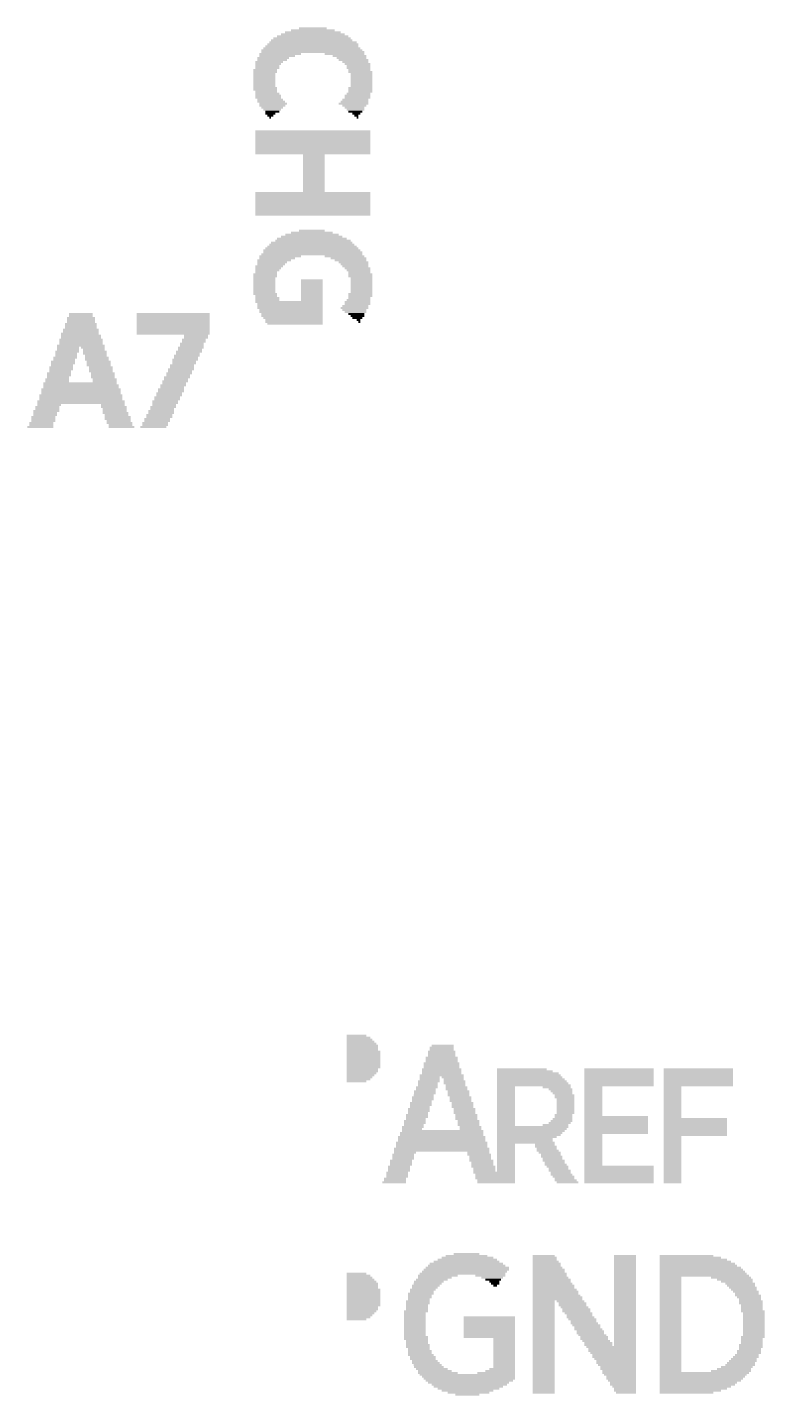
# Model space of a CAD drawing. Extents: x -50 to 50, y -28 to 28.
# Drawn here: x -10.78 to -2.91, y 13.54 to 28.14 of the extents above; entities that cross this region are included whole.
import ezdxf

# ---------------------------------------------------------------- set-up
doc = ezdxf.new("R2010")
doc.units = 0
doc.layers.add('200', color=132, linetype='CONTINUOUS')

# ---------------------------------------------------------------- blocks, each defined once
blk = doc.blocks.new('RECT')
blk.add_solid([(-0.5, -0.5), (0.5, -0.5), (-0.5, 0.5), (0.5, 0.5)])

msp = doc.modelspace()

# ---------------------------------------------------------------- block references
at = {"layer": '200'}
for p, xscale, yscale in [((-7.7368, 28.0458), 0.762, 0.0211), ((-7.7356, 28.067), 0.6782, 0.0213), ((-7.7356, 28.0882), 0.5918, 0.0211), ((-7.7356, 28.1093), 0.4648, 0.0211), ((-7.7356, 28.1305), 0.2972, 0.0213), ((-7.7457, 27.8977), 1.0795, 0.0211), ((-7.747, 27.9188), 1.0363, 0.0211), ((-7.747, 27.94), 0.9957, 0.0213), ((-7.7356, 27.9612), 0.9728, 0.0211), ((-7.7356, 27.9823), 0.9322, 0.0211), ((-7.747, 28.0035), 0.8687, 0.0213), ((-7.7457, 28.0247), 0.8255, 0.0211), ((-8.2017, 27.7707), 0.2946, 0.0211), ((-8.2118, 27.7495), 0.2743, 0.0213), ((-8.1598, 27.813), 0.3378, 0.0213), ((-8.1699, 27.7918), 0.3175, 0.0211), ((-8.0861, 27.8553), 0.4445, 0.0211), ((-8.1178, 27.8342), 0.381, 0.0211), ((-7.7356, 27.8765), 1.0998, 0.0213), ((-7.3978, 27.8553), 0.4242, 0.0211), ((-7.3444, 27.8342), 0.3581, 0.0211), ((-7.3241, 27.813), 0.3175, 0.0213), ((-7.3012, 27.7918), 0.3175, 0.0211), ((-7.2809, 27.7707), 0.2769, 0.0211), ((-7.2593, 27.7495), 0.2743, 0.0213), ((-8.255, 27.6437), 0.2337, 0.0211), ((-8.255, 27.6225), 0.2337, 0.0213), ((-8.255, 27.6013), 0.2337, 0.0211), ((-8.2448, 27.686), 0.254, 0.0213), ((-8.2448, 27.6648), 0.254, 0.0211), ((-8.222, 27.7283), 0.254, 0.0211), ((-8.222, 27.7072), 0.254, 0.0211), ((-7.2492, 27.7283), 0.254, 0.0211), ((-7.2492, 27.7072), 0.254, 0.0211), ((-7.239, 27.686), 0.2337, 0.0213), ((-7.2288, 27.6648), 0.254, 0.0211), ((-7.2174, 27.6437), 0.2311, 0.0211), ((-7.2174, 27.6225), 0.2311, 0.0213), ((-7.2174, 27.6013), 0.2311, 0.0211), ((-8.255, 27.5802), 0.2337, 0.0211), ((-8.255, 27.559), 0.2337, 0.0213), ((-8.255, 27.5378), 0.2337, 0.0211), ((-8.255, 27.5167), 0.2337, 0.0211), ((-8.2448, 27.4955), 0.254, 0.0213), ((-8.2448, 27.4743), 0.254, 0.0211), ((-8.2334, 27.4532), 0.2311, 0.0211), ((-7.2288, 27.4955), 0.254, 0.0213), ((-7.2288, 27.4743), 0.254, 0.0211), ((-7.2288, 27.4532), 0.254, 0.0211), ((-7.2174, 27.5802), 0.2311, 0.0211), ((-7.2174, 27.559), 0.2311, 0.0213), ((-7.2174, 27.5378), 0.2311, 0.0211), ((-7.2174, 27.5167), 0.2311, 0.0211), ((-8.222, 27.432), 0.254, 0.0213), ((-8.2118, 27.4108), 0.2743, 0.0211), ((-8.2118, 27.3897), 0.2743, 0.0211), ((-8.1801, 27.3473), 0.2972, 0.0211), ((-8.1915, 27.3685), 0.2743, 0.0213), ((-8.1598, 27.3262), 0.2972, 0.0211), ((-8.1699, 27.305), 0.2769, 0.0213), ((-7.3012, 27.3262), 0.3175, 0.0211), ((-7.2911, 27.3473), 0.2972, 0.0211), ((-7.2809, 27.3685), 0.2769, 0.0213), ((-7.2923, 27.305), 0.254, 0.0213), ((-7.2593, 27.4108), 0.2743, 0.0211), ((-7.2593, 27.3897), 0.2743, 0.0211), ((-7.2492, 27.432), 0.254, 0.0213), ((-8.1699, 27.2838), 0.2311, 0.0211), ((-8.1699, 27.2627), 0.1905, 0.0211), ((-8.1699, 27.2415), 0.1499, 0.0213), ((-8.1915, 27.2203), 0.1067, 0.0211), ((-8.1902, 27.1992), 0.0635, 0.0211), ((-8.1915, 27.178), 0.0203, 0.0213), ((-7.2911, 27.2838), 0.2108, 0.0211), ((-7.2809, 27.2627), 0.1905, 0.0211), ((-7.2809, 27.2415), 0.1499, 0.0213), ((-7.2708, 27.2203), 0.0838, 0.0211), ((-7.2708, 27.1992), 0.0432, 0.0211), ((-7.2593, 27.178), 0.0203, 0.0213), ((-7.7356, 27.0298), 1.2268, 0.0211), ((-7.7356, 27.0087), 1.2268, 0.0211), ((-7.7356, 26.9875), 1.2268, 0.0213), ((-7.7356, 26.9663), 1.2268, 0.0211), ((-7.7356, 26.9452), 1.2268, 0.0211), ((-7.7356, 26.924), 1.2268, 0.0213), ((-7.7356, 26.9028), 1.2268, 0.0211), ((-7.7356, 26.8817), 1.2268, 0.0211), ((-7.7356, 26.8605), 1.2268, 0.0213), ((-7.7356, 26.8393), 1.2268, 0.0211), ((-7.7356, 26.8182), 1.2268, 0.0211), ((-7.7356, 26.797), 1.2268, 0.0213), ((-7.7254, 26.7758), 0.2311, 0.0211), ((-7.7254, 26.7547), 0.2311, 0.0211), ((-7.7254, 26.7335), 0.2311, 0.0213), ((-7.7254, 26.7123), 0.2311, 0.0211), ((-7.7254, 26.6912), 0.2311, 0.0211), ((-7.7254, 26.67), 0.2311, 0.0213), ((-7.7254, 26.6488), 0.2311, 0.0211), ((-7.7254, 26.6277), 0.2311, 0.0211), ((-7.7254, 26.6065), 0.2311, 0.0213), ((-7.7254, 26.5853), 0.2311, 0.0211), ((-7.7254, 26.5642), 0.2311, 0.0211), ((-7.7254, 26.543), 0.2311, 0.0213), ((-7.7254, 26.5218), 0.2311, 0.0211), ((-7.7254, 26.5007), 0.2311, 0.0211), ((-7.7254, 26.4795), 0.2311, 0.0213), ((-7.7254, 26.4583), 0.2311, 0.0211), ((-7.7254, 26.4372), 0.2311, 0.0211), ((-7.7356, 26.3737), 1.2268, 0.0211), ((-7.7356, 26.3525), 1.2268, 0.0213), ((-7.7356, 26.3313), 1.2268, 0.0211), ((-7.7356, 26.3102), 1.2268, 0.0211), ((-7.7356, 26.289), 1.2268, 0.0213), ((-7.7254, 26.416), 0.2311, 0.0213), ((-7.7254, 26.3948), 0.2311, 0.0211), ((-7.7356, 26.2678), 1.2268, 0.0211), ((-7.7356, 26.2467), 1.2268, 0.0211), ((-7.7356, 26.2255), 1.2268, 0.0213), ((-7.7356, 26.2043), 1.2268, 0.0211), ((-7.7356, 26.1832), 1.2268, 0.0211), ((-7.7356, 26.162), 1.2268, 0.0213), ((-7.7356, 26.1408), 1.2268, 0.0211), ((-7.747, 25.8445), 0.8687, 0.0213), ((-7.7356, 25.8657), 0.8052, 0.0211), ((-7.747, 25.8868), 0.7417, 0.0211), ((-7.747, 25.908), 0.6553, 0.0213), ((-7.7457, 25.9292), 0.5715, 0.0211), ((-7.7457, 25.9503), 0.4445, 0.0211), ((-7.747, 25.9715), 0.2743, 0.0213), ((-8.0861, 25.6963), 0.4445, 0.0211), ((-7.7457, 25.7175), 1.0795, 0.0213), ((-7.747, 25.7598), 1.0363, 0.0211), ((-7.7356, 25.7387), 1.0592, 0.0211), ((-7.747, 25.781), 0.9957, 0.0213), ((-7.7457, 25.8022), 0.9525, 0.0211), ((-7.747, 25.8233), 0.9093, 0.0211), ((-7.3978, 25.6963), 0.4242, 0.0211), ((-8.2017, 25.5905), 0.2946, 0.0213), ((-8.2118, 25.5693), 0.2743, 0.0211), ((-8.1483, 25.654), 0.3607, 0.0213), ((-8.1801, 25.6117), 0.2972, 0.0211), ((-8.1699, 25.6328), 0.3175, 0.0211), ((-8.1178, 25.6752), 0.381, 0.0211), ((-7.3558, 25.6752), 0.381, 0.0211), ((-7.3342, 25.654), 0.3378, 0.0213), ((-7.3012, 25.6328), 0.3175, 0.0211), ((-7.2911, 25.6117), 0.2972, 0.0211), ((-7.2809, 25.5905), 0.2769, 0.0213), ((-7.2593, 25.5693), 0.2743, 0.0211), ((-8.255, 25.4635), 0.2337, 0.0213), ((-8.255, 25.4423), 0.2337, 0.0211), ((-8.255, 25.4212), 0.2337, 0.0211), ((-8.2448, 25.5058), 0.254, 0.0211), ((-8.2448, 25.4847), 0.254, 0.0211), ((-8.222, 25.5482), 0.254, 0.0211), ((-8.2334, 25.527), 0.2311, 0.0213), ((-7.747, 25.4423), 0.2337, 0.0211), ((-7.747, 25.4212), 0.2337, 0.0211), ((-7.2492, 25.5482), 0.254, 0.0211), ((-7.239, 25.527), 0.2337, 0.0213), ((-7.2288, 25.5058), 0.254, 0.0211), ((-7.2288, 25.4847), 0.254, 0.0211), ((-7.2174, 25.4635), 0.2311, 0.0213), ((-7.2174, 25.4423), 0.2311, 0.0211), ((-7.2174, 25.4212), 0.2311, 0.0211), ((-8.255, 25.4), 0.2337, 0.0213), ((-8.255, 25.3788), 0.2337, 0.0211), ((-8.255, 25.3577), 0.2337, 0.0211), ((-8.255, 25.3365), 0.2337, 0.0213), ((-8.255, 25.3153), 0.2337, 0.0211), ((-8.2448, 25.2942), 0.254, 0.0211), ((-8.2334, 25.273), 0.2311, 0.0213), ((-7.747, 25.4), 0.2337, 0.0213), ((-7.747, 25.3788), 0.2337, 0.0211), ((-7.747, 25.3577), 0.2337, 0.0211), ((-7.747, 25.3365), 0.2337, 0.0213), ((-7.747, 25.3153), 0.2337, 0.0211), ((-7.747, 25.2942), 0.2337, 0.0211), ((-7.747, 25.273), 0.2337, 0.0213), ((-7.2288, 25.2942), 0.254, 0.0211), ((-7.2288, 25.273), 0.254, 0.0213), ((-7.2174, 25.4), 0.2311, 0.0213), ((-7.2174, 25.3788), 0.2311, 0.0211), ((-7.2174, 25.3577), 0.2311, 0.0211), ((-7.2174, 25.3365), 0.2311, 0.0213), ((-7.2174, 25.3153), 0.2311, 0.0211), ((-8.222, 25.2518), 0.254, 0.0211), ((-8.222, 25.2307), 0.254, 0.0211), ((-7.9896, 25.2095), 0.7188, 0.0213), ((-7.9794, 25.1883), 0.6985, 0.0211), ((-7.9794, 25.1672), 0.6985, 0.0211), ((-7.9794, 25.146), 0.6985, 0.0213), ((-7.9693, 25.1248), 0.6782, 0.0211), ((-7.747, 25.2518), 0.2337, 0.0211), ((-7.747, 25.2307), 0.2337, 0.0211), ((-7.2911, 25.146), 0.2972, 0.0213), ((-7.2809, 25.1672), 0.2769, 0.0211), ((-7.2923, 25.1248), 0.254, 0.0211), ((-7.2593, 25.2095), 0.2743, 0.0213), ((-7.2593, 25.1883), 0.2743, 0.0211), ((-7.2492, 25.2307), 0.254, 0.0211), ((-7.239, 25.2518), 0.2337, 0.0211), ((-10.2121, 24.9767), 0.3378, 0.0211), ((-10.2121, 25.0402), 0.2972, 0.0211), ((-10.2121, 25.019), 0.2972, 0.0213), ((-10.2121, 24.9978), 0.2972, 0.0211), ((-10.2133, 25.0825), 0.254, 0.0213), ((-10.2133, 25.0613), 0.254, 0.0211), ((-9.2278, 25.0825), 0.7823, 0.0213), ((-9.2278, 25.0613), 0.7823, 0.0211), ((-9.2278, 25.0402), 0.7823, 0.0211), ((-9.2278, 25.019), 0.7823, 0.0213), ((-9.2278, 24.9978), 0.7823, 0.0211), ((-9.2278, 24.9767), 0.7823, 0.0211), ((-7.9693, 25.1037), 0.6782, 0.0211), ((-7.9578, 25.0825), 0.6553, 0.0213), ((-7.9578, 25.0613), 0.6553, 0.0211), ((-7.9477, 25.0402), 0.635, 0.0211), ((-7.9375, 25.019), 0.6147, 0.0213), ((-7.9375, 24.9978), 0.6147, 0.0211), ((-7.9261, 24.9767), 0.5918, 0.0211), ((-7.2809, 25.1037), 0.2311, 0.0211), ((-7.2708, 25.0825), 0.1702, 0.0213), ((-7.2593, 25.0613), 0.1473, 0.0211), ((-7.2593, 25.0402), 0.1067, 0.0211), ((-7.2492, 25.019), 0.0406, 0.0213), ((-7.239, 24.9978), 0.0203, 0.0211), ((-10.2121, 24.8497), 0.4242, 0.0211), ((-10.2121, 24.8285), 0.4242, 0.0213), ((-10.2235, 24.8708), 0.4013, 0.0211), ((-10.2133, 24.9132), 0.381, 0.0211), ((-10.2133, 24.892), 0.381, 0.0213), ((-10.2121, 24.9555), 0.3378, 0.0213), ((-10.2121, 24.9343), 0.3378, 0.0211), ((-9.2278, 24.9555), 0.7823, 0.0213), ((-9.2278, 24.9343), 0.7823, 0.0211), ((-9.2278, 24.9132), 0.7823, 0.0211), ((-9.2278, 24.892), 0.7823, 0.0213), ((-9.2278, 24.8708), 0.7823, 0.0211), ((-8.984, 24.8497), 0.254, 0.0211), ((-8.984, 24.8285), 0.254, 0.0213), ((-10.3607, 24.6803), 0.254, 0.0211), ((-10.2133, 24.7438), 0.508, 0.0211), ((-10.3505, 24.7227), 0.2337, 0.0211), ((-10.3505, 24.7015), 0.2337, 0.0213), ((-10.2121, 24.8073), 0.4648, 0.0211), ((-10.2121, 24.7862), 0.4648, 0.0211), ((-10.2121, 24.765), 0.4648, 0.0213), ((-10.0863, 24.7227), 0.254, 0.0211), ((-10.0749, 24.7015), 0.2311, 0.0213), ((-10.0635, 24.6803), 0.254, 0.0211), ((-9.0589, 24.6803), 0.2769, 0.0211), ((-9.0373, 24.7227), 0.2743, 0.0211), ((-9.0475, 24.7015), 0.254, 0.0213), ((-9.0272, 24.765), 0.254, 0.0213), ((-9.0272, 24.7438), 0.254, 0.0211), ((-9.0068, 24.8073), 0.254, 0.0211), ((-9.0068, 24.7862), 0.254, 0.0211), ((-10.4038, 24.5745), 0.254, 0.0213), ((-10.4038, 24.5533), 0.254, 0.0211), ((-10.414, 24.5322), 0.2337, 0.0211), ((-10.381, 24.6168), 0.254, 0.0211), ((-10.3924, 24.5957), 0.2311, 0.0211), ((-10.3708, 24.6592), 0.2337, 0.0211), ((-10.3708, 24.638), 0.2337, 0.0213), ((-10.0635, 24.6592), 0.254, 0.0211), ((-10.0432, 24.6168), 0.254, 0.0211), ((-10.0432, 24.5957), 0.254, 0.0211), ((-10.0533, 24.638), 0.2337, 0.0213), ((-10.0228, 24.5745), 0.254, 0.0213), ((-10.0228, 24.5533), 0.254, 0.0211), ((-10.0228, 24.5322), 0.254, 0.0211), ((-9.1338, 24.5322), 0.254, 0.0211), ((-9.111, 24.5745), 0.254, 0.0213), ((-9.111, 24.5533), 0.254, 0.0211), ((-9.1008, 24.5957), 0.2743, 0.0211), ((-9.0805, 24.638), 0.2743, 0.0213), ((-9.0907, 24.6168), 0.254, 0.0211), ((-9.0703, 24.6592), 0.254, 0.0211), ((-10.4673, 24.384), 0.254, 0.0213), ((-10.4458, 24.4475), 0.2565, 0.0213), ((-10.4458, 24.4263), 0.2565, 0.0211), ((-10.4572, 24.4052), 0.2337, 0.0211), ((-10.4242, 24.511), 0.254, 0.0213), ((-10.4242, 24.4898), 0.254, 0.0211), ((-10.4343, 24.4687), 0.2337, 0.0211), ((-10, 24.511), 0.254, 0.0213), ((-10, 24.4898), 0.254, 0.0211), ((-10, 24.4687), 0.254, 0.0211), ((-9.9797, 24.4475), 0.254, 0.0213), ((-9.9797, 24.4263), 0.254, 0.0211), ((-9.9797, 24.4052), 0.254, 0.0211), ((-9.9593, 24.384), 0.254, 0.0213), ((-9.1859, 24.4052), 0.2769, 0.0211), ((-9.1973, 24.384), 0.254, 0.0213), ((-9.1643, 24.4475), 0.2743, 0.0213), ((-9.1745, 24.4263), 0.254, 0.0211), ((-9.144, 24.4898), 0.2743, 0.0211), ((-9.1542, 24.4687), 0.254, 0.0211), ((-9.1338, 24.511), 0.254, 0.0213), ((-10.2121, 24.2782), 0.8458, 0.0211), ((-10.2121, 24.257), 0.8458, 0.0213), ((-10.2121, 24.2358), 0.8458, 0.0211), ((-10.2121, 24.3205), 0.8052, 0.0213), ((-10.2121, 24.2993), 0.8052, 0.0211), ((-10.2235, 24.3417), 0.7823, 0.0211), ((-10.4673, 24.3628), 0.254, 0.0211), ((-9.9593, 24.3628), 0.254, 0.0211), ((-9.271, 24.2358), 0.2743, 0.0211), ((-9.2494, 24.2782), 0.2769, 0.0211), ((-9.2494, 24.257), 0.2769, 0.0213), ((-9.2278, 24.3205), 0.2743, 0.0213), ((-9.238, 24.2993), 0.254, 0.0211), ((-9.2177, 24.3417), 0.254, 0.0211), ((-9.2075, 24.3628), 0.2743, 0.0211), ((-10.5715, 24.0877), 0.254, 0.0211), ((-10.2121, 24.1512), 0.9322, 0.0211), ((-10.2121, 24.13), 0.9322, 0.0213), ((-10.5512, 24.1088), 0.254, 0.0211), ((-10.2133, 24.2147), 0.889, 0.0211), ((-10.2133, 24.1935), 0.889, 0.0213), ((-10.2133, 24.1723), 0.889, 0.0211), ((-9.873, 24.1088), 0.254, 0.0211), ((-9.8628, 24.0877), 0.2743, 0.0211), ((-9.3345, 24.0877), 0.2743, 0.0211), ((-9.3129, 24.1512), 0.2769, 0.0211), ((-9.3129, 24.13), 0.2769, 0.0213), ((-9.3243, 24.1088), 0.254, 0.0211), ((-9.2913, 24.1935), 0.2743, 0.0213), ((-9.2913, 24.1723), 0.2743, 0.0211), ((-9.271, 24.2147), 0.2743, 0.0211), ((-10.6147, 23.9818), 0.254, 0.0211), ((-10.6147, 23.9607), 0.254, 0.0211), ((-10.5829, 24.0453), 0.2769, 0.0211), ((-10.5943, 24.0242), 0.254, 0.0211), ((-10.5943, 24.003), 0.254, 0.0213), ((-10.5715, 24.0665), 0.254, 0.0213), ((-9.8527, 24.0665), 0.254, 0.0213), ((-9.8527, 24.0453), 0.254, 0.0211), ((-9.8425, 24.0242), 0.2743, 0.0211), ((-9.8209, 23.9818), 0.2769, 0.0211), ((-9.8209, 23.9607), 0.2769, 0.0211), ((-9.8323, 24.003), 0.254, 0.0213), ((-9.398, 23.9607), 0.2743, 0.0211), ((-9.3764, 24.003), 0.2769, 0.0213), ((-9.3764, 23.9818), 0.2769, 0.0211), ((-9.3548, 24.0453), 0.2743, 0.0211), ((-9.3548, 24.0242), 0.2743, 0.0211), ((-9.3447, 24.0665), 0.254, 0.0213), ((-10.6464, 23.876), 0.2769, 0.0213), ((-10.635, 23.9183), 0.254, 0.0211), ((-10.635, 23.8972), 0.254, 0.0211), ((-10.6147, 23.9395), 0.254, 0.0213), ((-9.8095, 23.9395), 0.254, 0.0213), ((-9.7993, 23.9183), 0.2743, 0.0211), ((-9.7892, 23.8972), 0.254, 0.0211), ((-9.779, 23.876), 0.2743, 0.0213), ((-9.4399, 23.876), 0.2769, 0.0213), ((-9.4183, 23.9183), 0.2743, 0.0211), ((-9.4183, 23.8972), 0.2743, 0.0211), ((-9.398, 23.9395), 0.2743, 0.0213), ((-7.2708, 17.3778), 0.2108, 0.0211), ((-7.2492, 17.3567), 0.254, 0.0211), ((-7.2276, 17.3143), 0.2972, 0.0211), ((-7.2073, 17.272), 0.3378, 0.0213), ((-7.2073, 17.2508), 0.3378, 0.0211), ((-7.2073, 17.2297), 0.3378, 0.0211), ((-7.239, 17.3355), 0.2743, 0.0213), ((-7.2174, 17.2932), 0.3175, 0.0211), ((-6.3602, 17.2508), 0.254, 0.0211), ((-6.3602, 17.2297), 0.254, 0.0211), ((-6.35, 17.272), 0.2337, 0.0213), ((-7.1958, 17.2085), 0.3607, 0.0213), ((-7.1958, 17.1873), 0.3607, 0.0211), ((-7.1958, 17.1662), 0.3607, 0.0211), ((-7.1958, 17.145), 0.3607, 0.0213), ((-7.1958, 17.1238), 0.3607, 0.0211), ((-7.1958, 17.1027), 0.3607, 0.0211), ((-7.1958, 17.0815), 0.3607, 0.0213), ((-6.3602, 17.0815), 0.381, 0.0213), ((-6.3602, 17.145), 0.3404, 0.0213), ((-6.3602, 17.1238), 0.3404, 0.0211), ((-6.3602, 17.1027), 0.3404, 0.0211), ((-6.3602, 17.2085), 0.2946, 0.0213), ((-6.3602, 17.1873), 0.2946, 0.0211), ((-6.3602, 17.1662), 0.2946, 0.0211), ((-7.2073, 17.018), 0.3378, 0.0213), ((-7.2073, 16.9968), 0.3378, 0.0211), ((-7.2276, 16.9545), 0.2972, 0.0213), ((-7.1958, 17.0603), 0.3607, 0.0211), ((-7.1958, 17.0392), 0.3607, 0.0211), ((-7.2174, 16.9757), 0.3175, 0.0211), ((-7.239, 16.9333), 0.2743, 0.0211), ((-6.3602, 16.9545), 0.4674, 0.0213), ((-6.4872, 16.9333), 0.2134, 0.0211), ((-6.3602, 17.018), 0.4216, 0.0213), ((-6.3602, 16.9968), 0.4216, 0.0211), ((-6.3602, 16.9757), 0.4216, 0.0211), ((-6.3602, 17.0603), 0.381, 0.0211), ((-6.3602, 17.0392), 0.381, 0.0211), ((-6.2433, 16.9333), 0.2337, 0.0211), ((-5.5029, 17.018), 0.5309, 0.0213), ((-5.4712, 16.9968), 0.5944, 0.0211), ((-5.4293, 16.9545), 0.6782, 0.0213), ((-5.4394, 16.9757), 0.6579, 0.0211), ((-5.4191, 16.9333), 0.6985, 0.0211), ((-4.4653, 17.018), 0.7417, 0.0213), ((-4.4653, 16.9968), 0.7417, 0.0211), ((-4.4653, 16.9757), 0.7417, 0.0211), ((-4.4653, 16.9545), 0.7417, 0.0213), ((-4.4653, 16.9333), 0.7417, 0.0211), ((-3.6195, 17.018), 0.7417, 0.0213), ((-3.6195, 16.9968), 0.7417, 0.0211), ((-3.6195, 16.9757), 0.7417, 0.0211), ((-3.6195, 16.9545), 0.7417, 0.0213), ((-3.6195, 16.9333), 0.7417, 0.0211), ((-7.2492, 16.9122), 0.254, 0.0211), ((-7.2708, 16.891), 0.2108, 0.0213), ((-6.5189, 16.8275), 0.2311, 0.0213), ((-6.5291, 16.8063), 0.2108, 0.0211), ((-6.4973, 16.891), 0.2337, 0.0213), ((-6.5088, 16.8698), 0.2108, 0.0211), ((-6.5088, 16.8487), 0.2108, 0.0211), ((-6.4872, 16.9122), 0.2134, 0.0211), ((-6.2332, 16.9122), 0.2134, 0.0211), ((-6.223, 16.891), 0.2337, 0.0213), ((-6.223, 16.8698), 0.2337, 0.0211), ((-6.2116, 16.8487), 0.2108, 0.0211), ((-6.2014, 16.8275), 0.2311, 0.0213), ((-6.2014, 16.8063), 0.2311, 0.0211), ((-5.4077, 16.9122), 0.7214, 0.0211), ((-5.3975, 16.891), 0.7417, 0.0213), ((-5.3873, 16.8698), 0.762, 0.0211), ((-5.3759, 16.8487), 0.7849, 0.0211), ((-5.6731, 16.8275), 0.1905, 0.0213), ((-5.6731, 16.8063), 0.1905, 0.0211), ((-5.1321, 16.8275), 0.2972, 0.0213), ((-5.0902, 16.8063), 0.254, 0.0211), ((-4.4653, 16.9122), 0.7417, 0.0211), ((-4.4653, 16.891), 0.7417, 0.0213), ((-4.4653, 16.8698), 0.7417, 0.0211), ((-4.4653, 16.8487), 0.7417, 0.0211), ((-4.7409, 16.8275), 0.1905, 0.0213), ((-4.7409, 16.8063), 0.1905, 0.0211), ((-3.6195, 16.9122), 0.7417, 0.0211), ((-3.6195, 16.891), 0.7417, 0.0213), ((-3.6195, 16.8698), 0.7417, 0.0211), ((-3.6195, 16.8487), 0.7417, 0.0211), ((-3.8951, 16.8275), 0.1905, 0.0213), ((-3.8951, 16.8063), 0.1905, 0.0211), ((-6.5824, 16.6582), 0.2311, 0.0211), ((-6.5608, 16.7217), 0.2337, 0.0211), ((-6.5608, 16.7005), 0.2337, 0.0213), ((-6.5723, 16.6793), 0.2108, 0.0211), ((-6.5405, 16.7852), 0.2337, 0.0211), ((-6.5405, 16.764), 0.2337, 0.0213), ((-6.5507, 16.7428), 0.2134, 0.0211), ((-6.1798, 16.7852), 0.2337, 0.0211), ((-6.1798, 16.764), 0.2337, 0.0213), ((-6.1798, 16.7428), 0.2337, 0.0211), ((-6.1595, 16.7217), 0.2337, 0.0211), ((-6.1595, 16.7005), 0.2337, 0.0213), ((-6.1595, 16.6793), 0.2337, 0.0211), ((-6.1379, 16.6582), 0.2311, 0.0211), ((-5.6731, 16.7852), 0.1905, 0.0211), ((-5.6731, 16.764), 0.1905, 0.0213), ((-5.6731, 16.7428), 0.1905, 0.0211), ((-5.6731, 16.7217), 0.1905, 0.0211), ((-5.6731, 16.7005), 0.1905, 0.0213), ((-5.6731, 16.6793), 0.1905, 0.0211), ((-5.6731, 16.6582), 0.1905, 0.0211), ((-5.08, 16.7852), 0.2337, 0.0211), ((-5.0686, 16.764), 0.2108, 0.0213), ((-5.0483, 16.7428), 0.2108, 0.0211), ((-5.0483, 16.7217), 0.2108, 0.0211), ((-5.0381, 16.7005), 0.1905, 0.0213), ((-5.0381, 16.6793), 0.1905, 0.0211), ((-5.0381, 16.6582), 0.1905, 0.0211), ((-4.7409, 16.7852), 0.1905, 0.0211), ((-4.7409, 16.764), 0.1905, 0.0213), ((-4.7409, 16.7428), 0.1905, 0.0211), ((-4.7409, 16.7217), 0.1905, 0.0211), ((-4.7409, 16.7005), 0.1905, 0.0213), ((-4.7409, 16.6793), 0.1905, 0.0211), ((-4.7409, 16.6582), 0.1905, 0.0211), ((-3.8951, 16.7852), 0.1905, 0.0211), ((-3.8951, 16.764), 0.1905, 0.0213), ((-3.8951, 16.7428), 0.1905, 0.0211), ((-3.8951, 16.7217), 0.1905, 0.0211), ((-3.8951, 16.7005), 0.1905, 0.0213), ((-3.8951, 16.6793), 0.1905, 0.0211), ((-3.8951, 16.6582), 0.1905, 0.0211), ((-6.6243, 16.5312), 0.2337, 0.0211), ((-6.6243, 16.51), 0.2337, 0.0213), ((-6.604, 16.5947), 0.2337, 0.0211), ((-6.604, 16.5735), 0.2337, 0.0213), ((-6.6142, 16.5523), 0.2134, 0.0211), ((-6.5926, 16.6158), 0.2108, 0.0211), ((-6.5824, 16.637), 0.2311, 0.0213), ((-6.1379, 16.637), 0.2311, 0.0213), ((-6.1379, 16.6158), 0.2311, 0.0211), ((-6.1163, 16.5947), 0.2337, 0.0211), ((-6.1163, 16.5735), 0.2337, 0.0213), ((-6.1163, 16.5523), 0.2337, 0.0211), ((-6.096, 16.5312), 0.2337, 0.0211), ((-6.096, 16.51), 0.2337, 0.0213), ((-5.6731, 16.637), 0.1905, 0.0213), ((-5.6731, 16.6158), 0.1905, 0.0211), ((-5.6731, 16.5947), 0.1905, 0.0211), ((-5.6731, 16.5735), 0.1905, 0.0213), ((-5.6731, 16.5523), 0.1905, 0.0211), ((-5.6731, 16.5312), 0.1905, 0.0211), ((-5.6731, 16.51), 0.1905, 0.0213), ((-5.0584, 16.5312), 0.1905, 0.0211), ((-5.0584, 16.51), 0.1905, 0.0213), ((-5.0381, 16.637), 0.1905, 0.0213), ((-5.0381, 16.6158), 0.1905, 0.0211), ((-5.0381, 16.5947), 0.1905, 0.0211), ((-5.0381, 16.5735), 0.1905, 0.0213), ((-5.0381, 16.5523), 0.1905, 0.0211), ((-4.4971, 16.51), 0.6782, 0.0213), ((-4.7409, 16.637), 0.1905, 0.0213), ((-4.7409, 16.6158), 0.1905, 0.0211), ((-4.7409, 16.5947), 0.1905, 0.0211), ((-4.7409, 16.5735), 0.1905, 0.0213), ((-4.7409, 16.5523), 0.1905, 0.0211), ((-4.7409, 16.5312), 0.1905, 0.0211), ((-3.8951, 16.637), 0.1905, 0.0213), ((-3.8951, 16.6158), 0.1905, 0.0211), ((-3.8951, 16.5947), 0.1905, 0.0211), ((-3.8951, 16.5735), 0.1905, 0.0213), ((-3.8951, 16.5523), 0.1905, 0.0211), ((-3.8951, 16.5312), 0.1905, 0.0211), ((-3.8951, 16.51), 0.1905, 0.0213), ((-6.6675, 16.4042), 0.2337, 0.0211), ((-6.6777, 16.383), 0.2134, 0.0213), ((-6.35, 16.3618), 0.8687, 0.0211), ((-6.6561, 16.4253), 0.2108, 0.0211), ((-6.6459, 16.4677), 0.2311, 0.0211), ((-6.6459, 16.4465), 0.2311, 0.0213), ((-6.6358, 16.4888), 0.2108, 0.0211), ((-6.096, 16.4888), 0.2337, 0.0211), ((-6.0744, 16.4677), 0.2311, 0.0211), ((-6.0744, 16.4465), 0.2311, 0.0213), ((-6.0744, 16.4253), 0.2311, 0.0211), ((-6.0528, 16.4042), 0.2337, 0.0211), ((-6.0528, 16.383), 0.2337, 0.0213), ((-5.4077, 16.3618), 0.7214, 0.0211), ((-5.6731, 16.4888), 0.1905, 0.0211), ((-5.6731, 16.4677), 0.1905, 0.0211), ((-5.6731, 16.4465), 0.1905, 0.0213), ((-5.6731, 16.4253), 0.1905, 0.0211), ((-5.3873, 16.4042), 0.762, 0.0211), ((-5.3975, 16.383), 0.7417, 0.0213), ((-5.1435, 16.4253), 0.2743, 0.0211), ((-5.1003, 16.4465), 0.2337, 0.0213), ((-5.08, 16.4677), 0.2337, 0.0211), ((-5.0686, 16.4888), 0.2108, 0.0211), ((-4.4971, 16.4888), 0.6782, 0.0211), ((-4.4971, 16.4677), 0.6782, 0.0211), ((-4.4971, 16.4465), 0.6782, 0.0213), ((-4.4971, 16.4253), 0.6782, 0.0211), ((-4.4971, 16.4042), 0.6782, 0.0211), ((-4.4971, 16.383), 0.6782, 0.0213), ((-4.4971, 16.3618), 0.6782, 0.0211), ((-3.6513, 16.4888), 0.6782, 0.0211), ((-3.6513, 16.4677), 0.6782, 0.0211), ((-3.6513, 16.4465), 0.6782, 0.0213), ((-3.6513, 16.4253), 0.6782, 0.0211), ((-3.6513, 16.4042), 0.6782, 0.0211), ((-3.6513, 16.383), 0.6782, 0.0213), ((-3.6513, 16.3618), 0.6782, 0.0211), ((-6.3602, 16.2348), 0.9754, 0.0211), ((-6.3602, 16.2137), 0.9754, 0.0211), ((-6.3602, 16.2983), 0.9296, 0.0211), ((-6.3602, 16.2772), 0.9296, 0.0211), ((-6.3602, 16.256), 0.9296, 0.0213), ((-6.3602, 16.3407), 0.889, 0.0211), ((-6.3602, 16.3195), 0.889, 0.0213), ((-5.4293, 16.3195), 0.6782, 0.0213), ((-5.4712, 16.2772), 0.5944, 0.0211), ((-5.4712, 16.256), 0.5944, 0.0213), ((-5.4191, 16.3407), 0.6985, 0.0211), ((-5.4508, 16.2983), 0.635, 0.0211), ((-5.461, 16.2348), 0.6147, 0.0211), ((-5.6731, 16.2137), 0.1905, 0.0211), ((-5.2591, 16.2137), 0.2108, 0.0211), ((-4.4971, 16.3407), 0.6782, 0.0211), ((-4.7409, 16.3195), 0.1905, 0.0213), ((-4.7409, 16.2983), 0.1905, 0.0211), ((-4.7409, 16.2772), 0.1905, 0.0211), ((-4.7409, 16.256), 0.1905, 0.0213), ((-4.7409, 16.2348), 0.1905, 0.0211), ((-4.7409, 16.2137), 0.1905, 0.0211), ((-3.6513, 16.3407), 0.6782, 0.0211), ((-3.6513, 16.3195), 0.6782, 0.0213), ((-3.8951, 16.2983), 0.1905, 0.0211), ((-3.8951, 16.2772), 0.1905, 0.0211), ((-3.8951, 16.256), 0.1905, 0.0213), ((-3.8951, 16.2348), 0.1905, 0.0211), ((-3.8951, 16.2137), 0.1905, 0.0211), ((-6.7729, 16.1078), 0.2311, 0.0211), ((-6.7729, 16.0867), 0.2311, 0.0211), ((-6.7729, 16.0655), 0.2311, 0.0213), ((-6.3602, 16.1713), 1.016, 0.0211), ((-6.3602, 16.1502), 1.016, 0.0211), ((-6.7513, 16.129), 0.2337, 0.0213), ((-6.3602, 16.1925), 0.9754, 0.0213), ((-5.969, 16.129), 0.2337, 0.0213), ((-5.9588, 16.1078), 0.254, 0.0211), ((-5.9474, 16.0867), 0.2311, 0.0211), ((-5.9474, 16.0655), 0.2311, 0.0213), ((-5.6731, 16.1925), 0.1905, 0.0213), ((-5.6731, 16.1713), 0.1905, 0.0211), ((-5.6731, 16.1502), 0.1905, 0.0211), ((-5.6731, 16.129), 0.1905, 0.0213), ((-5.6731, 16.1078), 0.1905, 0.0211), ((-5.6731, 16.0867), 0.1905, 0.0211), ((-5.6731, 16.0655), 0.1905, 0.0213), ((-5.2489, 16.1925), 0.2311, 0.0213), ((-5.2388, 16.1713), 0.2108, 0.0211), ((-5.2273, 16.1502), 0.2337, 0.0211), ((-5.207, 16.129), 0.2337, 0.0213), ((-5.1956, 16.1078), 0.2108, 0.0211), ((-5.1854, 16.0867), 0.2311, 0.0211), ((-5.1753, 16.0655), 0.2108, 0.0213), ((-4.7409, 16.1925), 0.1905, 0.0213), ((-4.7409, 16.1713), 0.1905, 0.0211), ((-4.7409, 16.1502), 0.1905, 0.0211), ((-4.7409, 16.129), 0.1905, 0.0213), ((-4.7409, 16.1078), 0.1905, 0.0211), ((-4.7409, 16.0867), 0.1905, 0.0211), ((-4.7409, 16.0655), 0.1905, 0.0213), ((-3.8951, 16.1925), 0.1905, 0.0213), ((-3.8951, 16.1713), 0.1905, 0.0211), ((-3.8951, 16.1502), 0.1905, 0.0211), ((-3.8951, 16.129), 0.1905, 0.0213), ((-3.8951, 16.1078), 0.1905, 0.0211), ((-3.8951, 16.0867), 0.1905, 0.0211), ((-3.8951, 16.0655), 0.1905, 0.0213), ((-6.8364, 15.9173), 0.2311, 0.0211), ((-6.8148, 15.9808), 0.2337, 0.0211), ((-6.8148, 15.9597), 0.2337, 0.0211), ((-6.8148, 15.9385), 0.2337, 0.0213), ((-6.7945, 16.0443), 0.2337, 0.0211), ((-6.7945, 16.0232), 0.2337, 0.0211), ((-6.7945, 16.002), 0.2337, 0.0213), ((-5.936, 16.0443), 0.254, 0.0211), ((-5.9258, 16.0232), 0.2337, 0.0211), ((-5.9258, 16.002), 0.2337, 0.0213), ((-5.9157, 15.9808), 0.254, 0.0211), ((-5.9055, 15.9597), 0.2337, 0.0211), ((-5.9055, 15.9385), 0.2337, 0.0213), ((-5.8001, 15.9173), 0.4445, 0.0211), ((-5.6731, 16.0443), 0.1905, 0.0211), ((-5.6731, 16.0232), 0.1905, 0.0211), ((-5.6731, 16.002), 0.1905, 0.0213), ((-5.6731, 15.9808), 0.1905, 0.0211), ((-5.6731, 15.9597), 0.1905, 0.0211), ((-5.6731, 15.9385), 0.1905, 0.0213), ((-5.1638, 16.0443), 0.2337, 0.0211), ((-5.1537, 16.0232), 0.2134, 0.0211), ((-5.1435, 16.002), 0.2337, 0.0213), ((-5.1219, 15.9808), 0.2311, 0.0211), ((-5.1118, 15.9597), 0.2108, 0.0211), ((-5.1003, 15.9385), 0.2337, 0.0213), ((-5.0902, 15.9173), 0.2134, 0.0211), ((-4.7409, 16.0443), 0.1905, 0.0211), ((-4.7409, 16.0232), 0.1905, 0.0211), ((-4.7409, 16.002), 0.1905, 0.0213), ((-4.4653, 15.9808), 0.7417, 0.0211), ((-4.4653, 15.9597), 0.7417, 0.0211), ((-4.4653, 15.9385), 0.7417, 0.0213), ((-4.4653, 15.9173), 0.7417, 0.0211), ((-3.8951, 16.0443), 0.1905, 0.0211), ((-3.8951, 16.0232), 0.1905, 0.0211), ((-3.8951, 16.002), 0.1905, 0.0213), ((-3.8951, 15.9808), 0.1905, 0.0211), ((-3.8951, 15.9597), 0.1905, 0.0211), ((-3.8951, 15.9385), 0.1905, 0.0213), ((-3.8951, 15.9173), 0.1905, 0.0211), ((-6.8682, 15.8115), 0.254, 0.0213), ((-6.858, 15.8538), 0.2337, 0.0211), ((-6.858, 15.8327), 0.2337, 0.0211), ((-6.8364, 15.8962), 0.2311, 0.0211), ((-6.8364, 15.875), 0.2311, 0.0213), ((-5.7887, 15.8962), 0.4216, 0.0211), ((-5.7887, 15.875), 0.4216, 0.0213), ((-5.7887, 15.8538), 0.4216, 0.0211), ((-5.7785, 15.8327), 0.4013, 0.0211), ((-5.7785, 15.8115), 0.4013, 0.0213), ((-5.08, 15.8962), 0.2337, 0.0211), ((-5.0584, 15.875), 0.2311, 0.0213), ((-5.0483, 15.8538), 0.2108, 0.0211), ((-5.0368, 15.8327), 0.2337, 0.0211), ((-5.0165, 15.8115), 0.2337, 0.0213), ((-4.4653, 15.8962), 0.7417, 0.0211), ((-4.4653, 15.875), 0.7417, 0.0213), ((-4.4653, 15.8538), 0.7417, 0.0211), ((-4.4653, 15.8327), 0.7417, 0.0211), ((-4.4653, 15.8115), 0.7417, 0.0213), ((-3.8951, 15.8962), 0.1905, 0.0211), ((-3.8951, 15.875), 0.1905, 0.0213), ((-3.8951, 15.8538), 0.1905, 0.0211), ((-3.8951, 15.8327), 0.1905, 0.0211), ((-3.8951, 15.8115), 0.1905, 0.0213), ((-6.096, 15.0495), 0.2743, 0.0213), ((-6.0858, 14.9013), 0.889, 0.0211), ((-6.0947, 14.9225), 0.8255, 0.0213), ((-6.096, 14.9437), 0.7823, 0.0211), ((-6.0947, 14.9648), 0.6985, 0.0211), ((-6.0858, 14.986), 0.635, 0.0213), ((-6.0846, 15.0072), 0.5512, 0.0211), ((-6.0947, 15.0283), 0.4445, 0.0211), ((-5.2705, 15.0283), 0.2337, 0.0211), ((-5.2388, 14.9437), 0.2972, 0.0211), ((-5.2388, 14.9225), 0.2972, 0.0213), ((-5.2286, 14.9013), 0.3175, 0.0211), ((-5.2603, 15.0072), 0.254, 0.0211), ((-5.2603, 14.986), 0.254, 0.0213), ((-5.2489, 14.9648), 0.2769, 0.0211), ((-4.4018, 15.0283), 0.2337, 0.0211), ((-4.4018, 15.0072), 0.2337, 0.0211), ((-4.4018, 14.986), 0.2337, 0.0213), ((-4.4018, 14.9648), 0.2337, 0.0211), ((-4.4018, 14.9437), 0.2337, 0.0211), ((-4.4018, 14.9225), 0.2337, 0.0213), ((-4.4018, 14.9013), 0.2337, 0.0211), ((-3.6716, 14.986), 0.7188, 0.0213), ((-3.65, 14.9648), 0.762, 0.0211), ((-3.6297, 14.9437), 0.8026, 0.0211), ((-3.7452, 15.0283), 0.5715, 0.0211), ((-3.7033, 15.0072), 0.6553, 0.0211), ((-3.6182, 14.9225), 0.8255, 0.0213), ((-3.5979, 14.9013), 0.8661, 0.0211), ((-7.2708, 14.8378), 0.2108, 0.0211), ((-7.2492, 14.8167), 0.254, 0.0211), ((-7.2276, 14.7743), 0.2972, 0.0211), ((-7.239, 14.7955), 0.2743, 0.0213), ((-7.2174, 14.7532), 0.3175, 0.0211), ((-6.4986, 14.7532), 0.3175, 0.0211), ((-6.4656, 14.7743), 0.3378, 0.0211), ((-6.4021, 14.8167), 0.4242, 0.0211), ((-6.4338, 14.7955), 0.3607, 0.0213), ((-6.1379, 14.8378), 0.9119, 0.0211), ((-6.1163, 14.859), 0.9093, 0.0213), ((-6.096, 14.8802), 0.9093, 0.0211), ((-5.8407, 14.8167), 0.3175, 0.0211), ((-5.8204, 14.7955), 0.2311, 0.0213), ((-5.8102, 14.7743), 0.1702, 0.0211), ((-5.7988, 14.7532), 0.1067, 0.0211), ((-5.2172, 14.8802), 0.3404, 0.0211), ((-5.2172, 14.859), 0.3404, 0.0213), ((-5.207, 14.8378), 0.3607, 0.0211), ((-5.207, 14.8167), 0.3607, 0.0211), ((-5.1968, 14.7955), 0.381, 0.0213), ((-5.1854, 14.7743), 0.4039, 0.0211), ((-5.1854, 14.7532), 0.4039, 0.0211), ((-4.4018, 14.8802), 0.2337, 0.0211), ((-4.4018, 14.859), 0.2337, 0.0213), ((-4.4018, 14.8378), 0.2337, 0.0211), ((-4.4018, 14.8167), 0.2337, 0.0211), ((-4.4018, 14.7955), 0.2337, 0.0213), ((-4.4018, 14.7743), 0.2337, 0.0211), ((-4.4018, 14.7532), 0.2337, 0.0211), ((-3.5865, 14.8802), 0.889, 0.0211), ((-3.5662, 14.8378), 0.9296, 0.0211), ((-3.5763, 14.859), 0.9093, 0.0213), ((-3.5547, 14.8167), 0.9525, 0.0211), ((-3.9154, 14.7955), 0.2311, 0.0213), ((-3.9154, 14.7743), 0.2311, 0.0211), ((-3.9154, 14.7532), 0.2311, 0.0211), ((-3.2703, 14.7955), 0.4242, 0.0213), ((-3.2283, 14.7743), 0.381, 0.0211), ((-3.2067, 14.7532), 0.3378, 0.0211), ((-7.2073, 14.732), 0.3378, 0.0213), ((-7.2073, 14.7108), 0.3378, 0.0211), ((-7.2073, 14.6897), 0.3378, 0.0211), ((-7.1958, 14.6685), 0.3607, 0.0213), ((-7.1958, 14.6473), 0.3607, 0.0211), ((-7.1958, 14.6262), 0.3607, 0.0211), ((-7.1958, 14.605), 0.3607, 0.0213), ((-6.5824, 14.6262), 0.2769, 0.0211), ((-6.5938, 14.605), 0.254, 0.0213), ((-6.5608, 14.6685), 0.2743, 0.0213), ((-6.571, 14.6473), 0.254, 0.0211), ((-6.5291, 14.7108), 0.2972, 0.0211), ((-6.5405, 14.6897), 0.2743, 0.0211), ((-6.5088, 14.732), 0.2972, 0.0213), ((-5.7887, 14.732), 0.0864, 0.0213), ((-5.7887, 14.7108), 0.0406, 0.0211), ((-5.1753, 14.732), 0.4242, 0.0213), ((-5.1537, 14.6685), 0.4674, 0.0213), ((-5.1435, 14.6473), 0.4877, 0.0211), ((-5.1435, 14.6262), 0.4877, 0.0211), ((-5.1651, 14.7108), 0.4445, 0.0211), ((-5.1651, 14.6897), 0.4445, 0.0211), ((-5.1333, 14.605), 0.508, 0.0213), ((-4.4018, 14.732), 0.2337, 0.0213), ((-4.4018, 14.7108), 0.2337, 0.0211), ((-4.4018, 14.6897), 0.2337, 0.0211), ((-4.4018, 14.6685), 0.2337, 0.0213), ((-4.4018, 14.6473), 0.2337, 0.0211), ((-4.4018, 14.6262), 0.2337, 0.0211), ((-4.4018, 14.605), 0.2337, 0.0213), ((-3.9154, 14.732), 0.2311, 0.0213), ((-3.9154, 14.7108), 0.2311, 0.0211), ((-3.9154, 14.6897), 0.2311, 0.0211), ((-3.9154, 14.6685), 0.2311, 0.0213), ((-3.9154, 14.6473), 0.2311, 0.0211), ((-3.9154, 14.6262), 0.2311, 0.0211), ((-3.9154, 14.605), 0.2311, 0.0213), ((-3.1737, 14.732), 0.3175, 0.0213), ((-3.1636, 14.7108), 0.2972, 0.0211), ((-3.1433, 14.6897), 0.2972, 0.0211), ((-3.1318, 14.6685), 0.2743, 0.0213), ((-3.1115, 14.6473), 0.2743, 0.0211), ((-3.0899, 14.605), 0.2769, 0.0213), ((-3.1013, 14.6262), 0.254, 0.0211), ((-7.2073, 14.478), 0.3378, 0.0213), ((-7.2073, 14.4568), 0.3378, 0.0211), ((-7.1958, 14.5838), 0.3607, 0.0211), ((-7.1958, 14.5627), 0.3607, 0.0211), ((-7.1958, 14.5415), 0.3607, 0.0213), ((-7.1958, 14.5203), 0.3607, 0.0211), ((-7.1958, 14.4992), 0.3607, 0.0211), ((-6.6142, 14.5415), 0.254, 0.0213), ((-6.6142, 14.5203), 0.254, 0.0211), ((-6.6243, 14.4992), 0.2337, 0.0211), ((-6.6243, 14.478), 0.2337, 0.0213), ((-6.6243, 14.4568), 0.2337, 0.0211), ((-6.604, 14.5627), 0.2337, 0.0211), ((-6.5938, 14.5838), 0.254, 0.0211), ((-5.1219, 14.5838), 0.5309, 0.0211), ((-5.1219, 14.5627), 0.5309, 0.0211), ((-5.2705, 14.5415), 0.2337, 0.0213), ((-5.2705, 14.5203), 0.2337, 0.0211), ((-5.2705, 14.4992), 0.2337, 0.0211), ((-5.2705, 14.478), 0.2337, 0.0213), ((-5.2705, 14.4568), 0.2337, 0.0211), ((-4.9848, 14.5415), 0.2972, 0.0213), ((-4.9632, 14.5203), 0.2946, 0.0211), ((-4.9632, 14.4992), 0.2946, 0.0211), ((-4.9416, 14.478), 0.2972, 0.0213), ((-4.9213, 14.4568), 0.2972, 0.0211), ((-4.4018, 14.5838), 0.2337, 0.0211), ((-4.4018, 14.5627), 0.2337, 0.0211), ((-4.4018, 14.5415), 0.2337, 0.0213), ((-4.4018, 14.5203), 0.2337, 0.0211), ((-4.4018, 14.4992), 0.2337, 0.0211), ((-4.4018, 14.478), 0.2337, 0.0213), ((-4.4018, 14.4568), 0.2337, 0.0211), ((-3.9154, 14.5838), 0.2311, 0.0211), ((-3.9154, 14.5627), 0.2311, 0.0211), ((-3.9154, 14.5415), 0.2311, 0.0213), ((-3.9154, 14.5203), 0.2311, 0.0211), ((-3.9154, 14.4992), 0.2311, 0.0211), ((-3.9154, 14.478), 0.2311, 0.0213), ((-3.9154, 14.4568), 0.2311, 0.0211), ((-3.0785, 14.5838), 0.254, 0.0211), ((-3.0582, 14.5415), 0.254, 0.0213), ((-3.0582, 14.5203), 0.254, 0.0211), ((-3.0683, 14.5627), 0.2337, 0.0211), ((-3.048, 14.4992), 0.2337, 0.0211), ((-3.048, 14.478), 0.2337, 0.0213), ((-3.048, 14.4568), 0.2337, 0.0211), ((-7.2276, 14.4145), 0.2972, 0.0213), ((-7.2492, 14.3722), 0.254, 0.0211), ((-7.2708, 14.351), 0.2108, 0.0213), ((-7.2174, 14.4357), 0.3175, 0.0211), ((-7.239, 14.3933), 0.2743, 0.0211), ((-6.6345, 14.4357), 0.254, 0.0211), ((-6.6459, 14.4145), 0.2311, 0.0213), ((-6.6459, 14.3933), 0.2311, 0.0211), ((-6.6459, 14.3722), 0.2311, 0.0211), ((-6.6459, 14.351), 0.2311, 0.0213), ((-6.6459, 14.3298), 0.2311, 0.0211), ((-6.6459, 14.3087), 0.2311, 0.0211), ((-5.8522, 14.3722), 0.5486, 0.0211), ((-5.8522, 14.351), 0.5486, 0.0213), ((-5.8522, 14.3298), 0.5486, 0.0211), ((-5.8522, 14.3087), 0.5486, 0.0211), ((-5.2705, 14.4357), 0.2337, 0.0211), ((-5.2705, 14.4145), 0.2337, 0.0213), ((-5.2705, 14.3933), 0.2337, 0.0211), ((-5.2705, 14.3722), 0.2337, 0.0211), ((-5.2705, 14.351), 0.2337, 0.0213), ((-5.2705, 14.3298), 0.2337, 0.0211), ((-5.2705, 14.3087), 0.2337, 0.0211), ((-4.9213, 14.4357), 0.2972, 0.0211), ((-4.8997, 14.4145), 0.2946, 0.0213), ((-4.8895, 14.3933), 0.2743, 0.0211), ((-4.8781, 14.3722), 0.2972, 0.0211), ((-4.8578, 14.351), 0.2972, 0.0213), ((-4.8463, 14.3298), 0.2743, 0.0211), ((-4.8362, 14.3087), 0.2946, 0.0211), ((-4.4018, 14.4357), 0.2337, 0.0211), ((-4.4018, 14.4145), 0.2337, 0.0213), ((-4.4018, 14.3933), 0.2337, 0.0211), ((-4.4018, 14.3722), 0.2337, 0.0211), ((-4.4018, 14.351), 0.2337, 0.0213), ((-4.4018, 14.3298), 0.2337, 0.0211), ((-4.4018, 14.3087), 0.2337, 0.0211), ((-3.9154, 14.4357), 0.2311, 0.0211), ((-3.9154, 14.4145), 0.2311, 0.0213), ((-3.9154, 14.3933), 0.2311, 0.0211), ((-3.9154, 14.3722), 0.2311, 0.0211), ((-3.9154, 14.351), 0.2311, 0.0213), ((-3.9154, 14.3298), 0.2311, 0.0211), ((-3.9154, 14.3087), 0.2311, 0.0211), ((-3.0378, 14.4357), 0.254, 0.0211), ((-3.0264, 14.4145), 0.2311, 0.0213), ((-3.0264, 14.3933), 0.2311, 0.0211), ((-3.0264, 14.3722), 0.2311, 0.0211), ((-3.0264, 14.351), 0.2311, 0.0213), ((-3.0264, 14.3298), 0.2311, 0.0211), ((-3.0264, 14.3087), 0.2311, 0.0211), ((-6.6345, 14.1605), 0.254, 0.0213), ((-6.6459, 14.2875), 0.2311, 0.0213), ((-6.6459, 14.2663), 0.2311, 0.0211), ((-6.6459, 14.2452), 0.2311, 0.0211), ((-6.6459, 14.224), 0.2311, 0.0213), ((-6.6459, 14.2028), 0.2311, 0.0211), ((-6.6459, 14.1817), 0.2311, 0.0211), ((-5.8522, 14.2875), 0.5486, 0.0213), ((-5.8522, 14.2663), 0.5486, 0.0211), ((-5.8522, 14.2452), 0.5486, 0.0211), ((-5.8522, 14.224), 0.5486, 0.0213), ((-5.8522, 14.2028), 0.5486, 0.0211), ((-5.8522, 14.1817), 0.5486, 0.0211), ((-5.8522, 14.1605), 0.5486, 0.0213), ((-5.2705, 14.2875), 0.2337, 0.0213), ((-5.2705, 14.2663), 0.2337, 0.0211), ((-5.2705, 14.2452), 0.2337, 0.0211), ((-5.2705, 14.224), 0.2337, 0.0213), ((-5.2705, 14.2028), 0.2337, 0.0211), ((-5.2705, 14.1817), 0.2337, 0.0211), ((-5.2705, 14.1605), 0.2337, 0.0213), ((-4.8146, 14.2875), 0.2972, 0.0213), ((-4.8044, 14.2663), 0.2769, 0.0211), ((-4.7942, 14.2452), 0.2972, 0.0211), ((-4.7727, 14.224), 0.2946, 0.0213), ((-4.7727, 14.2028), 0.2946, 0.0211), ((-4.7511, 14.1817), 0.2972, 0.0211), ((-4.7308, 14.1605), 0.2972, 0.0213), ((-4.4018, 14.2875), 0.2337, 0.0213), ((-4.4018, 14.2663), 0.2337, 0.0211), ((-4.4018, 14.2452), 0.2337, 0.0211), ((-4.4018, 14.224), 0.2337, 0.0213), ((-4.4018, 14.2028), 0.2337, 0.0211), ((-4.4018, 14.1817), 0.2337, 0.0211), ((-4.4018, 14.1605), 0.2337, 0.0213), ((-3.9154, 14.2875), 0.2311, 0.0213), ((-3.9154, 14.2663), 0.2311, 0.0211), ((-3.9154, 14.2452), 0.2311, 0.0211), ((-3.9154, 14.224), 0.2311, 0.0213), ((-3.9154, 14.2028), 0.2311, 0.0211), ((-3.9154, 14.1817), 0.2311, 0.0211), ((-3.9154, 14.1605), 0.2311, 0.0213), ((-3.0378, 14.1605), 0.254, 0.0213), ((-3.0264, 14.2875), 0.2311, 0.0213), ((-3.0264, 14.2663), 0.2311, 0.0211), ((-3.0264, 14.2452), 0.2311, 0.0211), ((-3.0264, 14.224), 0.2311, 0.0213), ((-3.0264, 14.2028), 0.2311, 0.0211), ((-3.0264, 14.1817), 0.2311, 0.0211), ((-6.6345, 14.1393), 0.254, 0.0211), ((-6.6243, 14.1182), 0.2337, 0.0211), ((-6.6243, 14.097), 0.2337, 0.0213), ((-6.6142, 14.0758), 0.254, 0.0211), ((-6.6142, 14.0547), 0.254, 0.0211), ((-6.604, 14.0335), 0.2337, 0.0213), ((-6.5938, 14.0123), 0.254, 0.0211), ((-5.6934, 14.1393), 0.2311, 0.0211), ((-5.6934, 14.1182), 0.2311, 0.0211), ((-5.6934, 14.097), 0.2311, 0.0213), ((-5.6934, 14.0758), 0.2311, 0.0211), ((-5.6934, 14.0547), 0.2311, 0.0211), ((-5.6934, 14.0335), 0.2311, 0.0213), ((-5.6934, 14.0123), 0.2311, 0.0211), ((-5.2705, 14.1393), 0.2337, 0.0211), ((-5.2705, 14.1182), 0.2337, 0.0211), ((-5.2705, 14.097), 0.2337, 0.0213), ((-5.2705, 14.0758), 0.2337, 0.0211), ((-5.2705, 14.0547), 0.2337, 0.0211), ((-5.2705, 14.0335), 0.2337, 0.0213), ((-5.2705, 14.0123), 0.2337, 0.0211), ((-4.7308, 14.1393), 0.2972, 0.0211), ((-4.7092, 14.1182), 0.2946, 0.0211), ((-4.6876, 14.097), 0.2972, 0.0213), ((-4.6876, 14.0758), 0.2972, 0.0211), ((-4.5504, 14.0547), 0.5309, 0.0211), ((-4.539, 14.0335), 0.508, 0.0213), ((-4.539, 14.0123), 0.508, 0.0211), ((-4.4018, 14.1393), 0.2337, 0.0211), ((-4.4018, 14.1182), 0.2337, 0.0211), ((-4.4018, 14.097), 0.2337, 0.0213), ((-4.4018, 14.0758), 0.2337, 0.0211), ((-3.9154, 14.1393), 0.2311, 0.0211), ((-3.9154, 14.1182), 0.2311, 0.0211), ((-3.9154, 14.097), 0.2311, 0.0213), ((-3.9154, 14.0758), 0.2311, 0.0211), ((-3.9154, 14.0547), 0.2311, 0.0211), ((-3.9154, 14.0335), 0.2311, 0.0213), ((-3.9154, 14.0123), 0.2311, 0.0211), ((-3.0785, 14.0123), 0.254, 0.0211), ((-3.0582, 14.0758), 0.254, 0.0211), ((-3.0582, 14.0547), 0.254, 0.0211), ((-3.0683, 14.0335), 0.2337, 0.0213), ((-3.048, 14.1393), 0.2337, 0.0211), ((-3.048, 14.1182), 0.2337, 0.0211), ((-3.048, 14.097), 0.2337, 0.0213), ((-6.5938, 13.9912), 0.254, 0.0211), ((-6.5824, 13.97), 0.2769, 0.0213), ((-6.5608, 13.9488), 0.2743, 0.0211), ((-6.5608, 13.9277), 0.2743, 0.0211), ((-6.5291, 13.8853), 0.2972, 0.0211), ((-6.5405, 13.9065), 0.2743, 0.0213), ((-6.5088, 13.8642), 0.2972, 0.0211), ((-5.6934, 13.9912), 0.2311, 0.0211), ((-5.6934, 13.97), 0.2311, 0.0213), ((-5.6934, 13.9488), 0.2311, 0.0211), ((-5.6934, 13.9277), 0.2311, 0.0211), ((-5.6934, 13.9065), 0.2311, 0.0213), ((-5.6934, 13.8853), 0.2311, 0.0211), ((-5.6934, 13.8642), 0.2311, 0.0211), ((-5.2705, 13.9912), 0.2337, 0.0211), ((-5.2705, 13.97), 0.2337, 0.0213), ((-5.2705, 13.9488), 0.2337, 0.0211), ((-5.2705, 13.9277), 0.2337, 0.0211), ((-5.2705, 13.9065), 0.2337, 0.0213), ((-5.2705, 13.8853), 0.2337, 0.0211), ((-5.2705, 13.8642), 0.2337, 0.0211), ((-4.5288, 13.9912), 0.4877, 0.0211), ((-4.5187, 13.97), 0.4674, 0.0213), ((-4.5187, 13.9488), 0.4674, 0.0211), ((-4.5072, 13.9277), 0.4445, 0.0211), ((-4.4971, 13.9065), 0.4242, 0.0213), ((-4.4971, 13.8853), 0.4242, 0.0211), ((-4.4869, 13.8642), 0.4039, 0.0211), ((-3.9154, 13.9912), 0.2311, 0.0211), ((-3.9154, 13.97), 0.2311, 0.0213), ((-3.9154, 13.9488), 0.2311, 0.0211), ((-3.9154, 13.9277), 0.2311, 0.0211), ((-3.9154, 13.9065), 0.2311, 0.0213), ((-3.9154, 13.8853), 0.2311, 0.0211), ((-3.9154, 13.8642), 0.2311, 0.0211), ((-3.1737, 13.8642), 0.3175, 0.0211), ((-3.1636, 13.8853), 0.2972, 0.0211), ((-3.1433, 13.9065), 0.2972, 0.0213), ((-3.1318, 13.9277), 0.2743, 0.0211), ((-3.1115, 13.9488), 0.2743, 0.0211), ((-3.1013, 13.97), 0.254, 0.0213), ((-3.0785, 13.9912), 0.254, 0.0211), ((-6.4986, 13.843), 0.3175, 0.0213), ((-6.4656, 13.8218), 0.3378, 0.0211), ((-6.4021, 13.7795), 0.4242, 0.0213), ((-6.4338, 13.8007), 0.3607, 0.0211), ((-6.0858, 13.7583), 1.016, 0.0211), ((-6.0744, 13.7372), 0.9931, 0.0211), ((-5.7785, 13.7795), 0.4013, 0.0213), ((-5.7366, 13.8007), 0.3175, 0.0211), ((-5.715, 13.8218), 0.2743, 0.0211), ((-5.6934, 13.843), 0.2311, 0.0213), ((-5.2705, 13.843), 0.2337, 0.0213), ((-5.2705, 13.8218), 0.2337, 0.0211), ((-5.2705, 13.8007), 0.2337, 0.0211), ((-5.2705, 13.7795), 0.2337, 0.0213), ((-5.2705, 13.7583), 0.2337, 0.0211), ((-5.2705, 13.7372), 0.2337, 0.0211), ((-4.4755, 13.843), 0.381, 0.0213), ((-4.4755, 13.8218), 0.381, 0.0211), ((-4.4653, 13.8007), 0.3607, 0.0211), ((-4.4653, 13.7795), 0.3607, 0.0213), ((-4.4552, 13.7583), 0.3404, 0.0211), ((-4.4437, 13.7372), 0.3175, 0.0211), ((-3.5662, 13.7583), 0.9296, 0.0211), ((-3.9154, 13.843), 0.2311, 0.0213), ((-3.9154, 13.8218), 0.2311, 0.0211), ((-3.9154, 13.8007), 0.2311, 0.0211), ((-3.5547, 13.7795), 0.9525, 0.0213), ((-3.5763, 13.7372), 0.9093, 0.0211), ((-3.2703, 13.8007), 0.4242, 0.0211), ((-3.2385, 13.8218), 0.3607, 0.0211), ((-3.2067, 13.843), 0.3378, 0.0213), ((-6.0643, 13.716), 0.9728, 0.0213), ((-6.0643, 13.6948), 0.9322, 0.0211), ((-6.0744, 13.6737), 0.8661, 0.0211), ((-6.0643, 13.6525), 0.8052, 0.0213), ((-6.0744, 13.6313), 0.7391, 0.0211), ((-6.0744, 13.6102), 0.6579, 0.0211), ((-6.0846, 13.589), 0.5512, 0.0213), ((-5.2705, 13.716), 0.2337, 0.0213), ((-5.2705, 13.6948), 0.2337, 0.0211), ((-5.2705, 13.6737), 0.2337, 0.0211), ((-5.2705, 13.6525), 0.2337, 0.0213), ((-5.2705, 13.6313), 0.2337, 0.0211), ((-5.2705, 13.6102), 0.2337, 0.0211), ((-5.2705, 13.589), 0.2337, 0.0213), ((-4.4437, 13.716), 0.3175, 0.0213), ((-4.4336, 13.6948), 0.2972, 0.0211), ((-4.4234, 13.6737), 0.2769, 0.0211), ((-4.4234, 13.6525), 0.2769, 0.0213), ((-4.412, 13.6313), 0.254, 0.0211), ((-4.4018, 13.6102), 0.2337, 0.0211), ((-4.4018, 13.589), 0.2337, 0.0213), ((-3.5865, 13.716), 0.889, 0.0213), ((-3.6297, 13.6525), 0.8026, 0.0213), ((-3.65, 13.6313), 0.762, 0.0211), ((-3.6716, 13.6102), 0.7188, 0.0211), ((-3.5979, 13.6948), 0.8661, 0.0211), ((-3.6182, 13.6737), 0.8255, 0.0211), ((-3.7033, 13.589), 0.6553, 0.0213), ((-6.0744, 13.5678), 0.4445, 0.0211), ((-6.0858, 13.5467), 0.254, 0.0211), ((-5.2705, 13.5678), 0.2337, 0.0211), ((-4.3917, 13.5678), 0.2134, 0.0211), ((-3.7452, 13.5678), 0.5715, 0.0211)]:
    msp.add_blockref('RECT', p, dxfattribs=dict(at, xscale=xscale, yscale=yscale))

doc.saveas('drawing.dxf')
